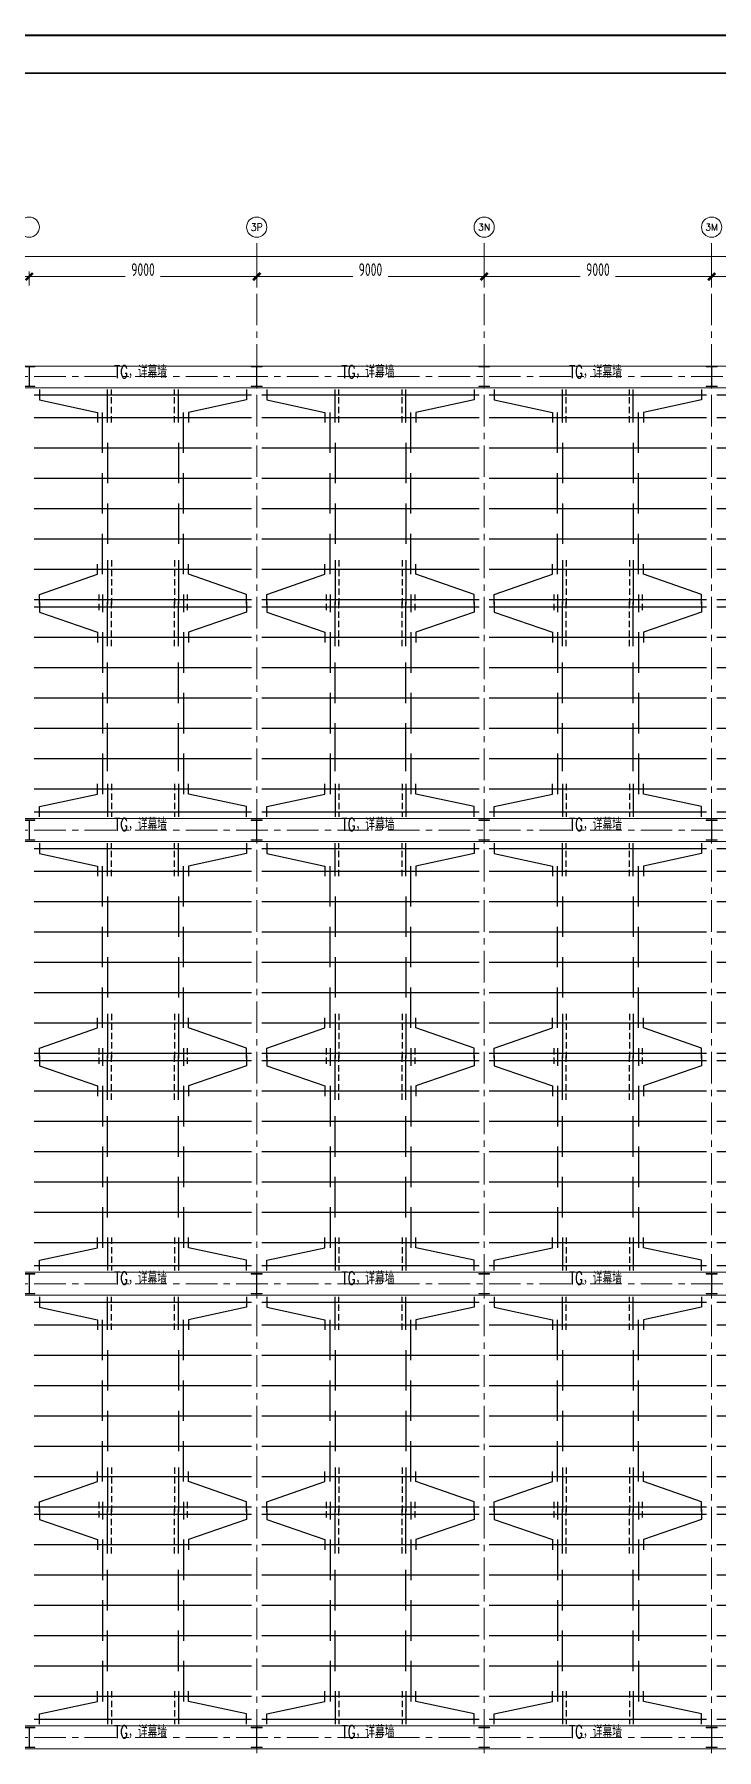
# Model space of a CAD drawing. Extents: x -1201378 to 2367219, y -619313 to 244905.
# Drawn here: x 2190442 to 2217442, y -237786 to -169915 of the extents above; entities that cross this region are included whole.
import ezdxf
from ezdxf.enums import TextEntityAlignment as Align

# ---------------------------------------------------------------- set-up
doc = ezdxf.new("R2010")
doc.units = 0
doc.header["$LTSCALE"] = 1000
doc.linetypes.add('CENTER', pattern=[2, 1.25, -0.25, 0.25, -0.25])
doc.linetypes.add('DASHED', pattern=[0.75, 0.5, -0.25])
doc.layers.get('0').update_dxf_attribs({"linetype": 'CONTINUOUS'})
doc.layers.get('Defpoints').update_dxf_attribs({"linetype": 'CONTINUOUS'})
for name, color, linetype in [('0-cxFrame', 155, 'CONTINUOUS'), ('A-WINDOW', 140, 'CONTINUOUS'), ('S-SHAPE', 51, 'CONTINUOUS')]:
    doc.layers.add(name, color=color, linetype=linetype)
for name, color, linetype, lineweight in [('0-cxText', 131, 'CONTINUOUS', 25), ('S-axis', 111, 'CONTINUOUS', 0), ('S-col', 2, 'CONTINUOUS', 0), ('S-dote', 5, 'CENTER', 0), ('THIN', 7, 'CONTINUOUS', 0), ('梁', 4, 'CONTINUOUS', 18)]:
    doc.layers.add(name, color=color, linetype=linetype, lineweight=lineweight)
doc.styles.add('_TCH_AXIS', font='COMPLEX', dxfattribs={"bigfont": 'GBCBIG'})
doc.styles.add('cx_tuming', font='simhei.ttf')
doc.styles.add('cx_tuqian1', font='')
doc.styles.add('TSSD_Dimension', font='tssdeng.shx', dxfattribs={"width": 0.7, "bigfont": 'hztxt.shx'})
doc.styles.add('TSSD_Rein', font='tj-romans1.shx', dxfattribs={"width": 0.7, "bigfont": 'tj-hztxt.shx'})
doc.styles.add('黑体', font='simhei.ttf', dxfattribs={"width": 0.8})
doc.styles.get('cx_tuqian1').set_extended_font_data('SimSun')
doc.dimstyles.new('TSSD_200_200', dxfattribs={"dimtxt": 500, "dimasz": 200, "dimexe": 200, "dimexo": 500, "dimgap": 200, "dimtad": 1, "dimdec": 0, "dimzin": 0, "dimdsep": 46, "dimtxsty": 'TSSD_Dimension', "dimblk": 'ARCHTICK', "dimcen": 0, "dimdle": 200, "dimclrt": 7, "dimadec": 0, "dimazin": 0, "dimtfac": 1, "dimtdec": 0, "dimtix": 1, "dimtmove": 2, "dimatfit": 3, "dimfxl": 1, "dimtolj": 1, "dimtzin": 0, "dimarcsym": 0})

# ---------------------------------------------------------------- blocks, each defined once
blk = doc.blocks.new('w42343243')
at = {"layer": 'S-col'}
blk.add_lwpolyline([(-165069, 621020), (-164639, 621020), (-164639, 621002), (-164848, 621002), (-164848, 620238), (-164639, 620238), (-164639, 620220), (-165069, 620220), (-165069, 620238), (-164860, 620238), (-164860, 621002), (-165069, 621002)], close=True, dxfattribs=at)
blk = doc.blocks.new('42343')
at = {"layer": 'A-WINDOW'}
for p in [(-90000, 100), (-81000, 100), (-72000, 100), (-63000, 100), (-90000, -17850), (-81000, -17850), (-72000, -17850), (-63000, -17850), (-90000, -35800), (-81000, -35800), (-72000, -35800), (-63000, -35800), (-90000, -53750), (-81000, -53750), (-72000, -53750), (-63000, -53750)]:
    blk.add_blockref('w42343243', p, dxfattribs=at)
blk = doc.blocks.new('_ArchTick')
at = {"color": 0, "linetype": 'ByBlock', "const_width": 0.5}
blk.add_lwpolyline([(-0.71, -0.71), (0.71, 0.71)], dxfattribs=at)
blk = doc.blocks.new('*D468')
at = {"layer": 'Defpoints', "color": 0, "transparency": 16777216}
for p in [(-200758, -279500), (-209758, -280358), (-200758, -280358)]:
    blk.add_point(p, dxfattribs=at)
at = {"layer": 'S-axis', "color": 0, "lineweight": -2, "transparency": 16777216}
for p, q in [((-209958, -279500), (-205957, -279500)), ((-209758, -279858), (-209758, -279300)), ((-200558, -279500), (-204560, -279500)), ((-200758, -279858), (-200758, -279300))]:
    blk.add_line(p, q, dxfattribs=at)
at = {"layer": 'S-axis', "color": 0, "lineweight": -2, "transparency": 16777216, "xscale": 200, "yscale": 200, "zscale": 200, "rotation": 180}
blk.add_blockref('_ArchTick', (-209758, -279500), dxfattribs=at)
at = {"layer": 'S-axis', "color": 0, "lineweight": -2, "transparency": 16777216, "xscale": 200, "yscale": 200, "zscale": 200}
blk.add_blockref('_ArchTick', (-200758, -279500), dxfattribs=at)
at = {"layer": 'S-axis', "color": 7, "transparency": 16777216, "insert": (-205258, -279225), "char_height": 500, "attachment_point": 5, "style": 'TSSD_Dimension'}
blk.add_mtext('\\A1;9000', dxfattribs=at)
blk = doc.blocks.new('*D469')
at = {"layer": 'Defpoints', "color": 0, "transparency": 16777216}
for p in [(-191758, -279500), (-200758, -280358), (-191758, -280358)]:
    blk.add_point(p, dxfattribs=at)
at = {"layer": 'S-axis', "color": 0, "lineweight": -2, "transparency": 16777216}
for p, q in [((-200958, -279500), (-196957, -279500)), ((-200758, -279858), (-200758, -279300)), ((-191558, -279500), (-195560, -279500)), ((-191758, -279858), (-191758, -279300))]:
    blk.add_line(p, q, dxfattribs=at)
at = {"layer": 'S-axis', "color": 0, "lineweight": -2, "transparency": 16777216, "xscale": 200, "yscale": 200, "zscale": 200, "rotation": 180}
blk.add_blockref('_ArchTick', (-200758, -279500), dxfattribs=at)
at = {"layer": 'S-axis', "color": 0, "lineweight": -2, "transparency": 16777216, "xscale": 200, "yscale": 200, "zscale": 200}
blk.add_blockref('_ArchTick', (-191758, -279500), dxfattribs=at)
at = {"layer": 'S-axis', "color": 7, "transparency": 16777216, "insert": (-196258, -279225), "char_height": 500, "attachment_point": 5, "style": 'TSSD_Dimension'}
blk.add_mtext('\\A1;9000', dxfattribs=at)
blk = doc.blocks.new('*D470')
at = {"layer": 'Defpoints', "color": 0, "transparency": 16777216}
for p in [(-182758, -279500), (-191758, -280358), (-182758, -280358)]:
    blk.add_point(p, dxfattribs=at)
at = {"layer": 'S-axis', "color": 0, "lineweight": -2, "transparency": 16777216}
for p, q in [((-191958, -279500), (-187957, -279500)), ((-191758, -279858), (-191758, -279300)), ((-182558, -279500), (-186560, -279500)), ((-182758, -279858), (-182758, -279300))]:
    blk.add_line(p, q, dxfattribs=at)
at = {"layer": 'S-axis', "color": 0, "lineweight": -2, "transparency": 16777216, "xscale": 200, "yscale": 200, "zscale": 200, "rotation": 180}
blk.add_blockref('_ArchTick', (-191758, -279500), dxfattribs=at)
at = {"layer": 'S-axis', "color": 0, "lineweight": -2, "transparency": 16777216, "xscale": 200, "yscale": 200, "zscale": 200}
blk.add_blockref('_ArchTick', (-182758, -279500), dxfattribs=at)
at = {"layer": 'S-axis', "color": 7, "transparency": 16777216, "insert": (-187258, -279225), "char_height": 500, "attachment_point": 5, "style": 'TSSD_Dimension'}
blk.add_mtext('\\A1;9000', dxfattribs=at)
blk = doc.blocks.new('*D471')
at = {"layer": 'Defpoints', "color": 0, "transparency": 16777216}
for p in [(-173758, -279500), (-182758, -280358), (-173758, -280358)]:
    blk.add_point(p, dxfattribs=at)
at = {"layer": 'S-axis', "color": 0, "lineweight": -2, "transparency": 16777216}
for p, q in [((-182958, -279500), (-178957, -279500)), ((-182758, -279858), (-182758, -279300)), ((-173558, -279500), (-177560, -279500)), ((-173758, -279858), (-173758, -279300))]:
    blk.add_line(p, q, dxfattribs=at)
at = {"layer": 'S-axis', "color": 0, "lineweight": -2, "transparency": 16777216, "xscale": 200, "yscale": 200, "zscale": 200, "rotation": 180}
blk.add_blockref('_ArchTick', (-182758, -279500), dxfattribs=at)
at = {"layer": 'S-axis', "color": 0, "lineweight": -2, "transparency": 16777216, "xscale": 200, "yscale": 200, "zscale": 200}
blk.add_blockref('_ArchTick', (-173758, -279500), dxfattribs=at)
at = {"layer": 'S-axis', "color": 7, "transparency": 16777216, "insert": (-178258, -279225), "char_height": 500, "attachment_point": 5, "style": 'TSSD_Dimension'}
blk.add_mtext('\\A1;9000', dxfattribs=at)
blk = doc.blocks.new('*D483')
at = {"layer": 'Defpoints', "color": 0, "transparency": 16777216}
for p in [(-82958, -278700), (-268658, -280258), (-82958, -280258)]:
    blk.add_point(p, dxfattribs=at)
at = {"layer": 'S-axis', "color": 0, "lineweight": -2, "transparency": 16777216}
for p, q in [((-268858, -278700), (-176749, -278700)), ((-268658, -279758), (-268658, -278500)), ((-82758, -278700), (-174868, -278700)), ((-82958, -279758), (-82958, -278500))]:
    blk.add_line(p, q, dxfattribs=at)
at = {"layer": 'S-axis', "color": 0, "lineweight": -2, "transparency": 16777216, "xscale": 200, "yscale": 200, "zscale": 200, "rotation": 180}
blk.add_blockref('_ArchTick', (-268658, -278700), dxfattribs=at)
at = {"layer": 'S-axis', "color": 0, "lineweight": -2, "transparency": 16777216, "xscale": 200, "yscale": 200, "zscale": 200}
blk.add_blockref('_ArchTick', (-82958, -278700), dxfattribs=at)
at = {"layer": 'S-axis', "color": 7, "transparency": 16777216, "insert": (-175808, -278425), "char_height": 500, "attachment_point": 5, "style": 'TSSD_Dimension'}
blk.add_mtext('\\A1;185700', dxfattribs=at)
blk = doc.blocks.new('TK22.A0 L(Dragon)')
at = {"layer": '0-cxFrame', "color": 7, "const_width": 0.5}
blk.add_lwpolyline([(0, 0), (-1486, 0), (-1486, 841), (0, 841)], close=True, dxfattribs=at)
at = {"layer": '0-cxFrame', "const_width": 0.5}
blk.add_lwpolyline([(-80, 10), (-1466, 10), (-1466, 831), (-80, 831)], close=True, dxfattribs=at)
at = {"style": '黑体', "flags": 4}
blk.add_attdef('图幅', text='', height=3.3, dxfattribs=at).set_placement((-40, 3), align=Align.RIGHT)
at = {"layer": '0-cxText', "flags": 4}
for tag, height, style, p in [('建设单位', 3.5, 'cx_tuming', (-45, 240)), ('项目名称', 3.5, 'cx_tuming', (-45, 210)), ('子项名称', 3.5, 'cx_tuming', (-45, 180)), ('工程编号', 3.3, 'cx_tuqian1', (-35, 165)), ('图名1', 3.5, 'cx_tuming', (-45, 87)), ('图名2', 3.5, 'cx_tuming', (-45, 79)), ('图名3', 3.5, 'cx_tuming', (-45, 71)), ('出图日期', 3.3, 'cx_tuqian1', (-39, 60)), ('专业', 3.3, 'cx_tuqian1', (-55, 52)), ('图号', 3.3, 'cx_tuqian1', (-55, 44)), ('版次', 3.3, 'cx_tuqian1', (-20, 44))]:
    blk.add_attdef(tag, text='', height=height, dxfattribs=dict(at, style=style)).set_placement(p, align=Align.MIDDLE)
at = {"layer": 'Defpoints', "color": 6, "flags": 4}
for tag, height, style, p in [('tufu', 3.3, '黑体', (-12, 12)), ('dwfname', 4, 'cx_tuqian1', (-80, 3))]:
    blk.add_attdef(tag, text='', height=height, dxfattribs=dict(at, style=style)).set_placement(p, align=Align.RIGHT)
blk = doc.blocks.new('3#轴网')
at = {"layer": 'S-axis'}
for centre in [(-209758.5, -277544.2), (-200758.5, -277544.2), (-191758.5, -277544.2), (-182758.5, -277544.2)]:
    blk.add_circle(centre, 400, dxfattribs=at)
at = {"layer": 'S-dote'}
for p, q in [((-200758.5, -363428.2), (-200758.5, -277944.2)), ((-191758.5, -363428.2), (-191758.5, -277944.2)), ((-182758.5, -363428.2), (-182758.5, -277944.2)), ((-78316.2, -283448.2), (-273210.6, -283448.2)), ((-78316.2, -301398.2), (-273210.6, -301398.2)), ((-78316.2, -319348.2), (-273210.6, -319348.2)), ((-78316.2, -337298.2), (-273210.6, -337298.2))]:
    blk.add_line(p, q, dxfattribs=at)
at = {"layer": 'S-axis', "style": '_TCH_AXIS'}
for s, height, p, p2 in [('3P', 282.17, (-201000.3, -277685.3), (-200516.6, -277685.3)), ('3N', 270.86, (-192003.5, -277679.7), (-191513.4, -277679.7)), ('3M', 260.31, (-183006.4, -277674.4), (-182510.6, -277674.4))]:
    blk.add_text(s, height=height, dxfattribs=at).set_placement(p, p2, align=Align.FIT)
at = {"layer": 'S-axis'}
for base, p1, p2, picture, middle in [((-82958.5, -278700.4), (-268658.5, -280258.4), (-82958.5, -280258.4), '*D483', (-175808.5, -278425.4)), ((-200758.5, -279500.4), (-209758.5, -280358.4), (-200758.5, -280358.4), '*D468', (-205258.5, -279225.4)), ((-191758.5, -279500.4), (-200758.5, -280358.4), (-191758.5, -280358.4), '*D469', (-196258.5, -279225.4)), ((-182758.5, -279500.4), (-191758.5, -280358.4), (-182758.5, -280358.4), '*D470', (-187258.5, -279225.4)), ((-173758.5, -279500.4), (-182758.5, -280358.4), (-173758.5, -280358.4), '*D471', (-178258.5, -279225.4))]:
    dim = blk.add_linear_dim(base=base, p1=p1, p2=p2, angle=0, dimstyle='TSSD_200_200', dxfattribs=at)
    dim.commit()
    dim.dimension.update_dxf_attribs({"geometry": picture, "text_midpoint": middle, "dimtype": 161})

msp = doc.modelspace()

# ---------------------------------------------------------------- linework, layer by layer
at = {"layer": 'S-SHAPE'}
for p, q in [((2190441.5, -184173.2), (2199041.5, -184173.2)), ((2193341.5, -185273.2), (2193341.5, -183973.2)), ((2196141.5, -185273.2), (2196141.5, -183973.2)), ((2199441.5, -184173.2), (2208041.5, -184173.2)), ((2202341.5, -185273.2), (2202341.5, -183973.2)), ((2205141.5, -185273.2), (2205141.5, -183973.2)), ((2208441.5, -184173.2), (2217041.5, -184173.2)), ((2211341.5, -185273.2), (2211341.5, -183973.2)), ((2214141.5, -185273.2), (2214141.5, -183973.2)), ((2217441.5, -184173.2), (2226041.5, -184173.2)), ((2190441.5, -185073.2), (2199041.5, -185073.2)), ((2193141.5, -186473.2), (2193141.5, -184873.2)), ((2196341.5, -186473.2), (2196341.5, -184873.2)), ((2199441.5, -185073.2), (2208041.5, -185073.2)), ((2202141.5, -186473.2), (2202141.5, -184873.2)), ((2205341.5, -186473.2), (2205341.5, -184873.2)), ((2208441.5, -185073.2), (2217041.5, -185073.2)), ((2211141.5, -186473.2), (2211141.5, -184873.2)), ((2214341.5, -186473.2), (2214341.5, -184873.2)), ((2217441.5, -185073.2), (2226041.5, -185073.2)), ((2190441.5, -186273.2), (2199041.5, -186273.2)), ((2193341.5, -186073.2), (2193341.5, -187673.2)), ((2196141.5, -186073.2), (2196141.5, -187673.2)), ((2199441.5, -186273.2), (2208041.5, -186273.2)), ((2202341.5, -186073.2), (2202341.5, -187673.2)), ((2205141.5, -186073.2), (2205141.5, -187673.2)), ((2208441.5, -186273.2), (2217041.5, -186273.2)), ((2211341.5, -186073.2), (2211341.5, -187673.2)), ((2214141.5, -186073.2), (2214141.5, -187673.2)), ((2217441.5, -186273.2), (2226041.5, -186273.2)), ((2193141.5, -188873.2), (2193141.5, -187273.2)), ((2196341.5, -188873.2), (2196341.5, -187273.2)), ((2202141.5, -188873.2), (2202141.5, -187273.2)), ((2205341.5, -188873.2), (2205341.5, -187273.2)), ((2211141.5, -188873.2), (2211141.5, -187273.2)), ((2214341.5, -188873.2), (2214341.5, -187273.2)), ((2190441.5, -187473.2), (2199041.5, -187473.2)), ((2199441.5, -187473.2), (2208041.5, -187473.2)), ((2208441.5, -187473.2), (2217041.5, -187473.2)), ((2217441.5, -187473.2), (2226041.5, -187473.2)), ((2190441.5, -188673.2), (2199041.5, -188673.2)), ((2193341.5, -188473.2), (2193341.5, -190073.2)), ((2196141.5, -188473.2), (2196141.5, -190073.2)), ((2199441.5, -188673.2), (2208041.5, -188673.2)), ((2202341.5, -188473.2), (2202341.5, -190073.2)), ((2205141.5, -188473.2), (2205141.5, -190073.2)), ((2208441.5, -188673.2), (2217041.5, -188673.2)), ((2211341.5, -188473.2), (2211341.5, -190073.2)), ((2214141.5, -188473.2), (2214141.5, -190073.2)), ((2217441.5, -188673.2), (2226041.5, -188673.2)), ((2190441.5, -189873.2), (2199041.5, -189873.2)), ((2193141.5, -191273.2), (2193141.5, -189673.2)), ((2196341.5, -191273.2), (2196341.5, -189673.2)), ((2199441.5, -189873.2), (2208041.5, -189873.2)), ((2202141.5, -191273.2), (2202141.5, -189673.2)), ((2205341.5, -191273.2), (2205341.5, -189673.2)), ((2208441.5, -189873.2), (2217041.5, -189873.2)), ((2211141.5, -191273.2), (2211141.5, -189673.2)), ((2214341.5, -191273.2), (2214341.5, -189673.2)), ((2217441.5, -189873.2), (2226041.5, -189873.2)), ((2190441.5, -191073.2), (2199041.5, -191073.2)), ((2193341.5, -190723.2), (2193341.5, -192473.2)), ((2196141.5, -190723.2), (2196141.5, -192473.2)), ((2199441.5, -191073.2), (2208041.5, -191073.2)), ((2202341.5, -190723.2), (2202341.5, -192473.2)), ((2205141.5, -190723.2), (2205141.5, -192473.2)), ((2208441.5, -191073.2), (2217041.5, -191073.2)), ((2211341.5, -190723.2), (2211341.5, -192473.2)), ((2214141.5, -190723.2), (2214141.5, -192473.2)), ((2217441.5, -191073.2), (2226041.5, -191073.2)), ((2193141.5, -192073.2), (2193141.5, -192773.2)), ((2196341.5, -192073.2), (2196341.5, -192773.2)), ((2202141.5, -192073.2), (2202141.5, -192773.2)), ((2205341.5, -192073.2), (2205341.5, -192773.2)), ((2211141.5, -192073.2), (2211141.5, -192773.2)), ((2214341.5, -192073.2), (2214341.5, -192773.2)), ((2190441.5, -192273.2), (2199041.5, -192273.2)), ((2190441.5, -192573.2), (2199041.5, -192573.2)), ((2193341.5, -194123.2), (2193341.5, -192373.2)), ((2196141.5, -194123.2), (2196141.5, -192373.2)), ((2199441.5, -192273.2), (2208041.5, -192273.2)), ((2199441.5, -192573.2), (2208041.5, -192573.2)), ((2202341.5, -194123.2), (2202341.5, -192373.2)), ((2205141.5, -194123.2), (2205141.5, -192373.2)), ((2208441.5, -192273.2), (2217041.5, -192273.2)), ((2208441.5, -192573.2), (2217041.5, -192573.2)), ((2211341.5, -194123.2), (2211341.5, -192373.2)), ((2214141.5, -194123.2), (2214141.5, -192373.2)), ((2217441.5, -192273.2), (2226041.5, -192273.2)), ((2217441.5, -192573.2), (2226041.5, -192573.2)), ((2190441.5, -193773.2), (2199041.5, -193773.2)), ((2193141.5, -193573.2), (2193141.5, -195173.2)), ((2196341.5, -193573.2), (2196341.5, -195173.2)), ((2199441.5, -193773.2), (2208041.5, -193773.2)), ((2202141.5, -193573.2), (2202141.5, -195173.2)), ((2205341.5, -193573.2), (2205341.5, -195173.2)), ((2208441.5, -193773.2), (2217041.5, -193773.2)), ((2211141.5, -193573.2), (2211141.5, -195173.2)), ((2214341.5, -193573.2), (2214341.5, -195173.2)), ((2217441.5, -193773.2), (2226041.5, -193773.2)), ((2193341.5, -196373.2), (2193341.5, -194773.2)), ((2196141.5, -196373.2), (2196141.5, -194773.2)), ((2202341.5, -196373.2), (2202341.5, -194773.2)), ((2205141.5, -196373.2), (2205141.5, -194773.2)), ((2211341.5, -196373.2), (2211341.5, -194773.2)), ((2214141.5, -196373.2), (2214141.5, -194773.2)), ((2190441.5, -194973.2), (2199041.5, -194973.2)), ((2199441.5, -194973.2), (2208041.5, -194973.2)), ((2208441.5, -194973.2), (2217041.5, -194973.2)), ((2217441.5, -194973.2), (2226041.5, -194973.2)), ((2193141.5, -195973.2), (2193141.5, -197573.2)), ((2196341.5, -195973.2), (2196341.5, -197573.2)), ((2202141.5, -195973.2), (2202141.5, -197573.2)), ((2205341.5, -195973.2), (2205341.5, -197573.2)), ((2211141.5, -195973.2), (2211141.5, -197573.2)), ((2214341.5, -195973.2), (2214341.5, -197573.2)), ((2190441.5, -196173.2), (2199041.5, -196173.2)), ((2199441.5, -196173.2), (2208041.5, -196173.2)), ((2208441.5, -196173.2), (2217041.5, -196173.2)), ((2217441.5, -196173.2), (2226041.5, -196173.2)), ((2190441.5, -197373.2), (2199041.5, -197373.2)), ((2193341.5, -199073.2), (2193341.5, -197173.2)), ((2196141.5, -199073.2), (2196141.5, -197173.2)), ((2199441.5, -197373.2), (2208041.5, -197373.2)), ((2202341.5, -199073.2), (2202341.5, -197173.2)), ((2205141.5, -199073.2), (2205141.5, -197173.2)), ((2208441.5, -197373.2), (2217041.5, -197373.2)), ((2211341.5, -199073.2), (2211341.5, -197173.2)), ((2214141.5, -199073.2), (2214141.5, -197173.2)), ((2217441.5, -197373.2), (2226041.5, -197373.2)), ((2190441.5, -198573.2), (2199041.5, -198573.2)), ((2193141.5, -198373.2), (2193141.5, -199973.2)), ((2196341.5, -198373.2), (2196341.5, -199973.2)), ((2199441.5, -198573.2), (2208041.5, -198573.2)), ((2202141.5, -198373.2), (2202141.5, -199973.2)), ((2205341.5, -198373.2), (2205341.5, -199973.2)), ((2208441.5, -198573.2), (2217041.5, -198573.2)), ((2211141.5, -198373.2), (2211141.5, -199973.2)), ((2214341.5, -198373.2), (2214341.5, -199973.2)), ((2217441.5, -198573.2), (2226041.5, -198573.2)), ((2190441.5, -199773.2), (2199041.5, -199773.2)), ((2193341.5, -199573.2), (2193341.5, -200873.2)), ((2196141.5, -199573.2), (2196141.5, -200873.2)), ((2199441.5, -199773.2), (2208041.5, -199773.2)), ((2202341.5, -199573.2), (2202341.5, -200873.2)), ((2205141.5, -199573.2), (2205141.5, -200873.2)), ((2208441.5, -199773.2), (2217041.5, -199773.2)), ((2211341.5, -199573.2), (2211341.5, -200873.2)), ((2214141.5, -199573.2), (2214141.5, -200873.2)), ((2217441.5, -199773.2), (2226041.5, -199773.2)), ((2190441.5, -200673.2), (2199041.5, -200673.2)), ((2199441.5, -200673.2), (2208041.5, -200673.2)), ((2208441.5, -200673.2), (2217041.5, -200673.2)), ((2217441.5, -200673.2), (2226041.5, -200673.2)), ((2190441.5, -202123.2), (2199041.5, -202123.2)), ((2193341.5, -203223.2), (2193341.5, -201923.2)), ((2196141.5, -203223.2), (2196141.5, -201923.2)), ((2199441.5, -202123.2), (2208041.5, -202123.2)), ((2202341.5, -203223.2), (2202341.5, -201923.2)), ((2205141.5, -203223.2), (2205141.5, -201923.2)), ((2208441.5, -202123.2), (2217041.5, -202123.2)), ((2211341.5, -203223.2), (2211341.5, -201923.2)), ((2214141.5, -203223.2), (2214141.5, -201923.2)), ((2217441.5, -202123.2), (2226041.5, -202123.2)), ((2193141.5, -204423.2), (2193141.5, -202823.2)), ((2196341.5, -204423.2), (2196341.5, -202823.2)), ((2202141.5, -204423.2), (2202141.5, -202823.2)), ((2205341.5, -204423.2), (2205341.5, -202823.2)), ((2211141.5, -204423.2), (2211141.5, -202823.2)), ((2214341.5, -204423.2), (2214341.5, -202823.2)), ((2190441.5, -203023.2), (2199041.5, -203023.2)), ((2199441.5, -203023.2), (2208041.5, -203023.2)), ((2208441.5, -203023.2), (2217041.5, -203023.2)), ((2217441.5, -203023.2), (2226041.5, -203023.2)), ((2190441.5, -204223.2), (2199041.5, -204223.2)), ((2193341.5, -204023.2), (2193341.5, -205623.2)), ((2196141.5, -204023.2), (2196141.5, -205623.2)), ((2199441.5, -204223.2), (2208041.5, -204223.2)), ((2202341.5, -204023.2), (2202341.5, -205623.2)), ((2205141.5, -204023.2), (2205141.5, -205623.2)), ((2208441.5, -204223.2), (2217041.5, -204223.2)), ((2211341.5, -204023.2), (2211341.5, -205623.2)), ((2214141.5, -204023.2), (2214141.5, -205623.2)), ((2217441.5, -204223.2), (2226041.5, -204223.2)), ((2190441.5, -205423.2), (2199041.5, -205423.2)), ((2193141.5, -206823.2), (2193141.5, -205223.2)), ((2196341.5, -206823.2), (2196341.5, -205223.2)), ((2199441.5, -205423.2), (2208041.5, -205423.2)), ((2202141.5, -206823.2), (2202141.5, -205223.2)), ((2205341.5, -206823.2), (2205341.5, -205223.2)), ((2208441.5, -205423.2), (2217041.5, -205423.2)), ((2211141.5, -206823.2), (2211141.5, -205223.2)), ((2214341.5, -206823.2), (2214341.5, -205223.2)), ((2217441.5, -205423.2), (2226041.5, -205423.2)), ((2190441.5, -206623.2), (2199041.5, -206623.2)), ((2193341.5, -206423.2), (2193341.5, -208023.2)), ((2196141.5, -206423.2), (2196141.5, -208023.2)), ((2199441.5, -206623.2), (2208041.5, -206623.2)), ((2202341.5, -206423.2), (2202341.5, -208023.2)), ((2205141.5, -206423.2), (2205141.5, -208023.2)), ((2208441.5, -206623.2), (2217041.5, -206623.2)), ((2211341.5, -206423.2), (2211341.5, -208023.2)), ((2214141.5, -206423.2), (2214141.5, -208023.2)), ((2217441.5, -206623.2), (2226041.5, -206623.2)), ((2193141.5, -209223.2), (2193141.5, -207623.2)), ((2196341.5, -209223.2), (2196341.5, -207623.2)), ((2202141.5, -209223.2), (2202141.5, -207623.2)), ((2205341.5, -209223.2), (2205341.5, -207623.2)), ((2211141.5, -209223.2), (2211141.5, -207623.2)), ((2214341.5, -209223.2), (2214341.5, -207623.2)), ((2190441.5, -207823.2), (2199041.5, -207823.2)), ((2199441.5, -207823.2), (2208041.5, -207823.2)), ((2208441.5, -207823.2), (2217041.5, -207823.2)), ((2217441.5, -207823.2), (2226041.5, -207823.2)), ((2190441.5, -209023.2), (2199041.5, -209023.2)), ((2193341.5, -208673.2), (2193341.5, -210423.2)), ((2196141.5, -208673.2), (2196141.5, -210423.2)), ((2199441.5, -209023.2), (2208041.5, -209023.2)), ((2202341.5, -208673.2), (2202341.5, -210423.2)), ((2205141.5, -208673.2), (2205141.5, -210423.2)), ((2208441.5, -209023.2), (2217041.5, -209023.2)), ((2211341.5, -208673.2), (2211341.5, -210423.2)), ((2214141.5, -208673.2), (2214141.5, -210423.2)), ((2217441.5, -209023.2), (2226041.5, -209023.2)), ((2190441.5, -210223.2), (2199041.5, -210223.2)), ((2193141.5, -210023.2), (2193141.5, -210723.2)), ((2193341.5, -212073.2), (2193341.5, -210323.2)), ((2196141.5, -212073.2), (2196141.5, -210323.2)), ((2196341.5, -210023.2), (2196341.5, -210723.2)), ((2199441.5, -210223.2), (2208041.5, -210223.2)), ((2202141.5, -210023.2), (2202141.5, -210723.2)), ((2202341.5, -212073.2), (2202341.5, -210323.2)), ((2205141.5, -212073.2), (2205141.5, -210323.2)), ((2205341.5, -210023.2), (2205341.5, -210723.2)), ((2208441.5, -210223.2), (2217041.5, -210223.2)), ((2211141.5, -210023.2), (2211141.5, -210723.2)), ((2211341.5, -212073.2), (2211341.5, -210323.2)), ((2214141.5, -212073.2), (2214141.5, -210323.2)), ((2214341.5, -210023.2), (2214341.5, -210723.2)), ((2217441.5, -210223.2), (2226041.5, -210223.2)), ((2190441.5, -210523.2), (2199041.5, -210523.2)), ((2199441.5, -210523.2), (2208041.5, -210523.2)), ((2208441.5, -210523.2), (2217041.5, -210523.2)), ((2217441.5, -210523.2), (2226041.5, -210523.2)), ((2190441.5, -211723.2), (2199041.5, -211723.2)), ((2193141.5, -211523.2), (2193141.5, -213123.2)), ((2196341.5, -211523.2), (2196341.5, -213123.2)), ((2199441.5, -211723.2), (2208041.5, -211723.2)), ((2202141.5, -211523.2), (2202141.5, -213123.2)), ((2205341.5, -211523.2), (2205341.5, -213123.2)), ((2208441.5, -211723.2), (2217041.5, -211723.2)), ((2211141.5, -211523.2), (2211141.5, -213123.2)), ((2214341.5, -211523.2), (2214341.5, -213123.2)), ((2217441.5, -211723.2), (2226041.5, -211723.2)), ((2190441.5, -212923.2), (2199041.5, -212923.2)), ((2193341.5, -214323.2), (2193341.5, -212723.2)), ((2196141.5, -214323.2), (2196141.5, -212723.2)), ((2199441.5, -212923.2), (2208041.5, -212923.2)), ((2202341.5, -214323.2), (2202341.5, -212723.2)), ((2205141.5, -214323.2), (2205141.5, -212723.2)), ((2208441.5, -212923.2), (2217041.5, -212923.2)), ((2211341.5, -214323.2), (2211341.5, -212723.2)), ((2214141.5, -214323.2), (2214141.5, -212723.2)), ((2217441.5, -212923.2), (2226041.5, -212923.2)), ((2190441.5, -214123.2), (2199041.5, -214123.2)), ((2193141.5, -213923.2), (2193141.5, -215523.2)), ((2196341.5, -213923.2), (2196341.5, -215523.2)), ((2199441.5, -214123.2), (2208041.5, -214123.2)), ((2202141.5, -213923.2), (2202141.5, -215523.2)), ((2205341.5, -213923.2), (2205341.5, -215523.2)), ((2208441.5, -214123.2), (2217041.5, -214123.2)), ((2211141.5, -213923.2), (2211141.5, -215523.2)), ((2214341.5, -213923.2), (2214341.5, -215523.2)), ((2217441.5, -214123.2), (2226041.5, -214123.2)), ((2193341.5, -216723.2), (2193341.5, -215123.2)), ((2196141.5, -216723.2), (2196141.5, -215123.2)), ((2202341.5, -216723.2), (2202341.5, -215123.2)), ((2205141.5, -216723.2), (2205141.5, -215123.2)), ((2211341.5, -216723.2), (2211341.5, -215123.2)), ((2214141.5, -216723.2), (2214141.5, -215123.2)), ((2190441.5, -215323.2), (2199041.5, -215323.2)), ((2199441.5, -215323.2), (2208041.5, -215323.2)), ((2208441.5, -215323.2), (2217041.5, -215323.2)), ((2217441.5, -215323.2), (2226041.5, -215323.2)), ((2193141.5, -216323.2), (2193141.5, -217923.2)), ((2196341.5, -216323.2), (2196341.5, -217923.2)), ((2202141.5, -216323.2), (2202141.5, -217923.2)), ((2205341.5, -216323.2), (2205341.5, -217923.2)), ((2211141.5, -216323.2), (2211141.5, -217923.2)), ((2214341.5, -216323.2), (2214341.5, -217923.2)), ((2190441.5, -216523.2), (2199041.5, -216523.2)), ((2199441.5, -216523.2), (2208041.5, -216523.2)), ((2208441.5, -216523.2), (2217041.5, -216523.2)), ((2217441.5, -216523.2), (2226041.5, -216523.2)), ((2190441.5, -217723.2), (2199041.5, -217723.2)), ((2193341.5, -217523.2), (2193341.5, -218823.2)), ((2196141.5, -217523.2), (2196141.5, -218823.2)), ((2199441.5, -217723.2), (2208041.5, -217723.2)), ((2202341.5, -217523.2), (2202341.5, -218823.2)), ((2205141.5, -217523.2), (2205141.5, -218823.2)), ((2208441.5, -217723.2), (2217041.5, -217723.2)), ((2211341.5, -217523.2), (2211341.5, -218823.2)), ((2214141.5, -217523.2), (2214141.5, -218823.2)), ((2217441.5, -217723.2), (2226041.5, -217723.2)), ((2190441.5, -218623.2), (2199041.5, -218623.2)), ((2199441.5, -218623.2), (2208041.5, -218623.2)), ((2208441.5, -218623.2), (2217041.5, -218623.2)), ((2217441.5, -218623.2), (2226041.5, -218623.2)), ((2193341.5, -221173.2), (2193341.5, -219873.2)), ((2196141.5, -221173.2), (2196141.5, -219873.2)), ((2202341.5, -221173.2), (2202341.5, -219873.2)), ((2205141.5, -221173.2), (2205141.5, -219873.2)), ((2211341.5, -221173.2), (2211341.5, -219873.2)), ((2214141.5, -221173.2), (2214141.5, -219873.2)), ((2190441.5, -220073.2), (2199041.5, -220073.2)), ((2199441.5, -220073.2), (2208041.5, -220073.2)), ((2208441.5, -220073.2), (2217041.5, -220073.2)), ((2217441.5, -220073.2), (2226041.5, -220073.2)), ((2190441.5, -220973.2), (2199041.5, -220973.2)), ((2193141.5, -222373.2), (2193141.5, -220773.2)), ((2196341.5, -222373.2), (2196341.5, -220773.2)), ((2199441.5, -220973.2), (2208041.5, -220973.2)), ((2202141.5, -222373.2), (2202141.5, -220773.2)), ((2205341.5, -222373.2), (2205341.5, -220773.2)), ((2208441.5, -220973.2), (2217041.5, -220973.2)), ((2211141.5, -222373.2), (2211141.5, -220773.2)), ((2214341.5, -222373.2), (2214341.5, -220773.2)), ((2217441.5, -220973.2), (2226041.5, -220973.2)), ((2190441.5, -222173.2), (2199041.5, -222173.2)), ((2193341.5, -221973.2), (2193341.5, -223573.2)), ((2196141.5, -221973.2), (2196141.5, -223573.2)), ((2199441.5, -222173.2), (2208041.5, -222173.2)), ((2202341.5, -221973.2), (2202341.5, -223573.2)), ((2205141.5, -221973.2), (2205141.5, -223573.2)), ((2208441.5, -222173.2), (2217041.5, -222173.2)), ((2211341.5, -221973.2), (2211341.5, -223573.2)), ((2214141.5, -221973.2), (2214141.5, -223573.2)), ((2217441.5, -222173.2), (2226041.5, -222173.2)), ((2193141.5, -224773.2), (2193141.5, -223173.2)), ((2196341.5, -224773.2), (2196341.5, -223173.2)), ((2202141.5, -224773.2), (2202141.5, -223173.2)), ((2205341.5, -224773.2), (2205341.5, -223173.2)), ((2211141.5, -224773.2), (2211141.5, -223173.2)), ((2214341.5, -224773.2), (2214341.5, -223173.2)), ((2190441.5, -223373.2), (2199041.5, -223373.2)), ((2199441.5, -223373.2), (2208041.5, -223373.2)), ((2208441.5, -223373.2), (2217041.5, -223373.2)), ((2217441.5, -223373.2), (2226041.5, -223373.2)), ((2190441.5, -224573.2), (2199041.5, -224573.2)), ((2193341.5, -224373.2), (2193341.5, -225973.2)), ((2196141.5, -224373.2), (2196141.5, -225973.2)), ((2199441.5, -224573.2), (2208041.5, -224573.2)), ((2202341.5, -224373.2), (2202341.5, -225973.2)), ((2205141.5, -224373.2), (2205141.5, -225973.2)), ((2208441.5, -224573.2), (2217041.5, -224573.2)), ((2211341.5, -224373.2), (2211341.5, -225973.2)), ((2214141.5, -224373.2), (2214141.5, -225973.2)), ((2217441.5, -224573.2), (2226041.5, -224573.2)), ((2190441.5, -225773.2), (2199041.5, -225773.2)), ((2193141.5, -227173.2), (2193141.5, -225573.2)), ((2196341.5, -227173.2), (2196341.5, -225573.2)), ((2199441.5, -225773.2), (2208041.5, -225773.2)), ((2202141.5, -227173.2), (2202141.5, -225573.2)), ((2205341.5, -227173.2), (2205341.5, -225573.2)), ((2208441.5, -225773.2), (2217041.5, -225773.2)), ((2211141.5, -227173.2), (2211141.5, -225573.2)), ((2214341.5, -227173.2), (2214341.5, -225573.2)), ((2217441.5, -225773.2), (2226041.5, -225773.2)), ((2193341.5, -226623.2), (2193341.5, -228373.2)), ((2196141.5, -226623.2), (2196141.5, -228373.2)), ((2202341.5, -226623.2), (2202341.5, -228373.2)), ((2205141.5, -226623.2), (2205141.5, -228373.2)), ((2211341.5, -226623.2), (2211341.5, -228373.2)), ((2214141.5, -226623.2), (2214141.5, -228373.2)), ((2190441.5, -226973.2), (2199041.5, -226973.2)), ((2199441.5, -226973.2), (2208041.5, -226973.2)), ((2208441.5, -226973.2), (2217041.5, -226973.2)), ((2217441.5, -226973.2), (2226041.5, -226973.2)), ((2193141.5, -227973.2), (2193141.5, -228673.2)), ((2196341.5, -227973.2), (2196341.5, -228673.2)), ((2202141.5, -227973.2), (2202141.5, -228673.2)), ((2205341.5, -227973.2), (2205341.5, -228673.2)), ((2211141.5, -227973.2), (2211141.5, -228673.2)), ((2214341.5, -227973.2), (2214341.5, -228673.2)), ((2190441.5, -228173.2), (2199041.5, -228173.2)), ((2190441.5, -228473.2), (2199041.5, -228473.2)), ((2193341.5, -230023.2), (2193341.5, -228273.2)), ((2196141.5, -230023.2), (2196141.5, -228273.2)), ((2199441.5, -228173.2), (2208041.5, -228173.2)), ((2199441.5, -228473.2), (2208041.5, -228473.2)), ((2202341.5, -230023.2), (2202341.5, -228273.2)), ((2205141.5, -230023.2), (2205141.5, -228273.2)), ((2208441.5, -228173.2), (2217041.5, -228173.2)), ((2208441.5, -228473.2), (2217041.5, -228473.2)), ((2211341.5, -230023.2), (2211341.5, -228273.2)), ((2214141.5, -230023.2), (2214141.5, -228273.2)), ((2217441.5, -228173.2), (2226041.5, -228173.2)), ((2217441.5, -228473.2), (2226041.5, -228473.2)), ((2190441.5, -229673.2), (2199041.5, -229673.2)), ((2193141.5, -229473.2), (2193141.5, -231073.2)), ((2196341.5, -229473.2), (2196341.5, -231073.2)), ((2199441.5, -229673.2), (2208041.5, -229673.2)), ((2202141.5, -229473.2), (2202141.5, -231073.2)), ((2205341.5, -229473.2), (2205341.5, -231073.2)), ((2208441.5, -229673.2), (2217041.5, -229673.2)), ((2211141.5, -229473.2), (2211141.5, -231073.2)), ((2214341.5, -229473.2), (2214341.5, -231073.2)), ((2217441.5, -229673.2), (2226041.5, -229673.2)), ((2193341.5, -232273.2), (2193341.5, -230673.2)), ((2196141.5, -232273.2), (2196141.5, -230673.2)), ((2202341.5, -232273.2), (2202341.5, -230673.2)), ((2205141.5, -232273.2), (2205141.5, -230673.2)), ((2211341.5, -232273.2), (2211341.5, -230673.2)), ((2214141.5, -232273.2), (2214141.5, -230673.2)), ((2190441.5, -230873.2), (2199041.5, -230873.2)), ((2199441.5, -230873.2), (2208041.5, -230873.2)), ((2208441.5, -230873.2), (2217041.5, -230873.2)), ((2217441.5, -230873.2), (2226041.5, -230873.2)), ((2190441.5, -232073.2), (2199041.5, -232073.2)), ((2193141.5, -231873.2), (2193141.5, -233473.2)), ((2196341.5, -231873.2), (2196341.5, -233473.2)), ((2199441.5, -232073.2), (2208041.5, -232073.2)), ((2202141.5, -231873.2), (2202141.5, -233473.2)), ((2205341.5, -231873.2), (2205341.5, -233473.2)), ((2208441.5, -232073.2), (2217041.5, -232073.2)), ((2211141.5, -231873.2), (2211141.5, -233473.2)), ((2214341.5, -231873.2), (2214341.5, -233473.2)), ((2217441.5, -232073.2), (2226041.5, -232073.2)), ((2190441.5, -233273.2), (2199041.5, -233273.2)), ((2193341.5, -234673.2), (2193341.5, -233073.2)), ((2196141.5, -234673.2), (2196141.5, -233073.2)), ((2199441.5, -233273.2), (2208041.5, -233273.2)), ((2202341.5, -234673.2), (2202341.5, -233073.2)), ((2205141.5, -234673.2), (2205141.5, -233073.2)), ((2208441.5, -233273.2), (2217041.5, -233273.2)), ((2211341.5, -234673.2), (2211341.5, -233073.2)), ((2214141.5, -234673.2), (2214141.5, -233073.2)), ((2217441.5, -233273.2), (2226041.5, -233273.2)), ((2190441.5, -234473.2), (2199041.5, -234473.2)), ((2193141.5, -234273.2), (2193141.5, -235873.2)), ((2196341.5, -234273.2), (2196341.5, -235873.2)), ((2199441.5, -234473.2), (2208041.5, -234473.2)), ((2202141.5, -234273.2), (2202141.5, -235873.2)), ((2205341.5, -234273.2), (2205341.5, -235873.2)), ((2208441.5, -234473.2), (2217041.5, -234473.2)), ((2211141.5, -234273.2), (2211141.5, -235873.2)), ((2214341.5, -234273.2), (2214341.5, -235873.2)), ((2217441.5, -234473.2), (2226041.5, -234473.2)), ((2193341.5, -235473.2), (2193341.5, -236773.2)), ((2196141.5, -235473.2), (2196141.5, -236773.2)), ((2202341.5, -235473.2), (2202341.5, -236773.2)), ((2205141.5, -235473.2), (2205141.5, -236773.2)), ((2211341.5, -235473.2), (2211341.5, -236773.2)), ((2214141.5, -235473.2), (2214141.5, -236773.2)), ((2190441.5, -235673.2), (2199041.5, -235673.2)), ((2199441.5, -235673.2), (2208041.5, -235673.2)), ((2208441.5, -235673.2), (2217041.5, -235673.2)), ((2217441.5, -235673.2), (2226041.5, -235673.2)), ((2190441.5, -236573.2), (2199041.5, -236573.2)), ((2199441.5, -236573.2), (2208041.5, -236573.2)), ((2208441.5, -236573.2), (2217041.5, -236573.2)), ((2217441.5, -236573.2), (2226041.5, -236573.2))]:
    msp.add_line(p, q, dxfattribs=at)
at = {"layer": 'S-SHAPE', "linetype": 'DASHED', "ltscale": 0.5}
for p, q in [((2193491.5, -185273.2), (2193491.5, -183973.2)), ((2195991.5, -185273.2), (2195991.5, -183973.2)), ((2202491.5, -185273.2), (2202491.5, -183973.2)), ((2204991.5, -185273.2), (2204991.5, -183973.2)), ((2211491.5, -185273.2), (2211491.5, -183973.2)), ((2213991.5, -185273.2), (2213991.5, -183973.2)), ((2193491.5, -190723.2), (2193491.5, -192473.2)), ((2195991.5, -190723.2), (2195991.5, -192473.2)), ((2202491.5, -190723.2), (2202491.5, -192473.2)), ((2204991.5, -190723.2), (2204991.5, -192473.2)), ((2211491.5, -190723.2), (2211491.5, -192473.2)), ((2213991.5, -190723.2), (2213991.5, -192473.2)), ((2192991.5, -192073.2), (2192991.5, -192773.2)), ((2196491.5, -192073.2), (2196491.5, -192773.2)), ((2201991.5, -192073.2), (2201991.5, -192773.2)), ((2205491.5, -192073.2), (2205491.5, -192773.2)), ((2210991.5, -192073.2), (2210991.5, -192773.2)), ((2214491.5, -192073.2), (2214491.5, -192773.2)), ((2193491.5, -194123.2), (2193491.5, -192373.2)), ((2195991.5, -194123.2), (2195991.5, -192373.2)), ((2202491.5, -194123.2), (2202491.5, -192373.2)), ((2204991.5, -194123.2), (2204991.5, -192373.2)), ((2211491.5, -194123.2), (2211491.5, -192373.2)), ((2213991.5, -194123.2), (2213991.5, -192373.2)), ((2193491.5, -199573.2), (2193491.5, -200873.2)), ((2195991.5, -199573.2), (2195991.5, -200873.2)), ((2202491.5, -199573.2), (2202491.5, -200873.2)), ((2204991.5, -199573.2), (2204991.5, -200873.2)), ((2211491.5, -199573.2), (2211491.5, -200873.2)), ((2213991.5, -199573.2), (2213991.5, -200873.2)), ((2193491.5, -203223.2), (2193491.5, -201923.2)), ((2195991.5, -203223.2), (2195991.5, -201923.2)), ((2202491.5, -203223.2), (2202491.5, -201923.2)), ((2204991.5, -203223.2), (2204991.5, -201923.2)), ((2211491.5, -203223.2), (2211491.5, -201923.2)), ((2213991.5, -203223.2), (2213991.5, -201923.2)), ((2193491.5, -208673.2), (2193491.5, -210423.2)), ((2195991.5, -208673.2), (2195991.5, -210423.2)), ((2202491.5, -208673.2), (2202491.5, -210423.2)), ((2204991.5, -208673.2), (2204991.5, -210423.2)), ((2211491.5, -208673.2), (2211491.5, -210423.2)), ((2213991.5, -208673.2), (2213991.5, -210423.2)), ((2192991.5, -210023.2), (2192991.5, -210723.2)), ((2193491.5, -212073.2), (2193491.5, -210323.2)), ((2195991.5, -212073.2), (2195991.5, -210323.2)), ((2196491.5, -210023.2), (2196491.5, -210723.2)), ((2201991.5, -210023.2), (2201991.5, -210723.2)), ((2202491.5, -212073.2), (2202491.5, -210323.2)), ((2204991.5, -212073.2), (2204991.5, -210323.2)), ((2205491.5, -210023.2), (2205491.5, -210723.2)), ((2210991.5, -210023.2), (2210991.5, -210723.2)), ((2211491.5, -212073.2), (2211491.5, -210323.2)), ((2213991.5, -212073.2), (2213991.5, -210323.2)), ((2214491.5, -210023.2), (2214491.5, -210723.2)), ((2193491.5, -217523.2), (2193491.5, -218823.2)), ((2195991.5, -217523.2), (2195991.5, -218823.2)), ((2202491.5, -217523.2), (2202491.5, -218823.2)), ((2204991.5, -217523.2), (2204991.5, -218823.2)), ((2211491.5, -217523.2), (2211491.5, -218823.2)), ((2213991.5, -217523.2), (2213991.5, -218823.2)), ((2193491.5, -221173.2), (2193491.5, -219873.2)), ((2195991.5, -221173.2), (2195991.5, -219873.2)), ((2202491.5, -221173.2), (2202491.5, -219873.2)), ((2204991.5, -221173.2), (2204991.5, -219873.2)), ((2211491.5, -221173.2), (2211491.5, -219873.2)), ((2213991.5, -221173.2), (2213991.5, -219873.2)), ((2193491.5, -226623.2), (2193491.5, -228373.2)), ((2195991.5, -226623.2), (2195991.5, -228373.2)), ((2202491.5, -226623.2), (2202491.5, -228373.2)), ((2204991.5, -226623.2), (2204991.5, -228373.2)), ((2211491.5, -226623.2), (2211491.5, -228373.2)), ((2213991.5, -226623.2), (2213991.5, -228373.2)), ((2192991.5, -227973.2), (2192991.5, -228673.2)), ((2196491.5, -227973.2), (2196491.5, -228673.2)), ((2201991.5, -227973.2), (2201991.5, -228673.2)), ((2205491.5, -227973.2), (2205491.5, -228673.2)), ((2210991.5, -227973.2), (2210991.5, -228673.2)), ((2214491.5, -227973.2), (2214491.5, -228673.2)), ((2193491.5, -230023.2), (2193491.5, -228273.2)), ((2195991.5, -230023.2), (2195991.5, -228273.2)), ((2202491.5, -230023.2), (2202491.5, -228273.2)), ((2204991.5, -230023.2), (2204991.5, -228273.2)), ((2211491.5, -230023.2), (2211491.5, -228273.2)), ((2213991.5, -230023.2), (2213991.5, -228273.2)), ((2193491.5, -235473.2), (2193491.5, -236773.2)), ((2195991.5, -235473.2), (2195991.5, -236773.2)), ((2202491.5, -235473.2), (2202491.5, -236773.2)), ((2204991.5, -235473.2), (2204991.5, -236773.2)), ((2211491.5, -235473.2), (2211491.5, -236773.2)), ((2213991.5, -235473.2), (2213991.5, -236773.2))]:
    msp.add_line(p, q, dxfattribs=at)
at = {"layer": 'S-SHAPE'}
for points in [[(2190641.5, -183973.2), (2190641.5, -184373.2), (2192941.5, -184873.2), (2192941.5, -185273.2)], [(2198841.5, -183973.2), (2198841.5, -184373.2), (2196541.5, -184873.2), (2196541.5, -185273.2)], [(2199641.5, -183973.2), (2199641.5, -184373.2), (2201941.5, -184873.2), (2201941.5, -185273.2)], [(2207841.5, -183973.2), (2207841.5, -184373.2), (2205541.5, -184873.2), (2205541.5, -185273.2)], [(2208641.5, -183973.2), (2208641.5, -184373.2), (2210941.5, -184873.2), (2210941.5, -185273.2)], [(2216841.5, -183973.2), (2216841.5, -184373.2), (2214541.5, -184873.2), (2214541.5, -185273.2)], [(2190641.5, -192473.2), (2190641.5, -192073.2), (2192941.5, -191273.2), (2192941.5, -190873.2)], [(2198841.5, -192473.2), (2198841.5, -192073.2), (2196541.5, -191273.2), (2196541.5, -190873.2)], [(2199641.5, -192473.2), (2199641.5, -192073.2), (2201941.5, -191273.2), (2201941.5, -190873.2)], [(2207841.5, -192473.2), (2207841.5, -192073.2), (2205541.5, -191273.2), (2205541.5, -190873.2)], [(2208641.5, -192473.2), (2208641.5, -192073.2), (2210941.5, -191273.2), (2210941.5, -190873.2)], [(2216841.5, -192473.2), (2216841.5, -192073.2), (2214541.5, -191273.2), (2214541.5, -190873.2)], [(2190641.5, -192373.2), (2190641.5, -192773.2), (2192941.5, -193573.2), (2192941.5, -193973.2)], [(2198841.5, -192373.2), (2198841.5, -192773.2), (2196541.5, -193573.2), (2196541.5, -193973.2)], [(2199641.5, -192373.2), (2199641.5, -192773.2), (2201941.5, -193573.2), (2201941.5, -193973.2)], [(2207841.5, -192373.2), (2207841.5, -192773.2), (2205541.5, -193573.2), (2205541.5, -193973.2)], [(2208641.5, -192373.2), (2208641.5, -192773.2), (2210941.5, -193573.2), (2210941.5, -193973.2)], [(2216841.5, -192373.2), (2216841.5, -192773.2), (2214541.5, -193573.2), (2214541.5, -193973.2)], [(2190641.5, -200873.2), (2190641.5, -200473.2), (2192941.5, -199973.2), (2192941.5, -199573.2)], [(2198841.5, -200873.2), (2198841.5, -200473.2), (2196541.5, -199973.2), (2196541.5, -199573.2)], [(2199641.5, -200873.2), (2199641.5, -200473.2), (2201941.5, -199973.2), (2201941.5, -199573.2)], [(2207841.5, -200873.2), (2207841.5, -200473.2), (2205541.5, -199973.2), (2205541.5, -199573.2)], [(2208641.5, -200873.2), (2208641.5, -200473.2), (2210941.5, -199973.2), (2210941.5, -199573.2)], [(2216841.5, -200873.2), (2216841.5, -200473.2), (2214541.5, -199973.2), (2214541.5, -199573.2)], [(2190641.5, -201923.2), (2190641.5, -202323.2), (2192941.5, -202823.2), (2192941.5, -203223.2)], [(2198841.5, -201923.2), (2198841.5, -202323.2), (2196541.5, -202823.2), (2196541.5, -203223.2)], [(2199641.5, -201923.2), (2199641.5, -202323.2), (2201941.5, -202823.2), (2201941.5, -203223.2)], [(2207841.5, -201923.2), (2207841.5, -202323.2), (2205541.5, -202823.2), (2205541.5, -203223.2)], [(2208641.5, -201923.2), (2208641.5, -202323.2), (2210941.5, -202823.2), (2210941.5, -203223.2)], [(2216841.5, -201923.2), (2216841.5, -202323.2), (2214541.5, -202823.2), (2214541.5, -203223.2)], [(2190641.5, -210423.2), (2190641.5, -210023.2), (2192941.5, -209223.2), (2192941.5, -208823.2)], [(2198841.5, -210423.2), (2198841.5, -210023.2), (2196541.5, -209223.2), (2196541.5, -208823.2)], [(2199641.5, -210423.2), (2199641.5, -210023.2), (2201941.5, -209223.2), (2201941.5, -208823.2)], [(2207841.5, -210423.2), (2207841.5, -210023.2), (2205541.5, -209223.2), (2205541.5, -208823.2)], [(2208641.5, -210423.2), (2208641.5, -210023.2), (2210941.5, -209223.2), (2210941.5, -208823.2)], [(2216841.5, -210423.2), (2216841.5, -210023.2), (2214541.5, -209223.2), (2214541.5, -208823.2)], [(2190641.5, -210323.2), (2190641.5, -210723.2), (2192941.5, -211523.2), (2192941.5, -211923.2)], [(2198841.5, -210323.2), (2198841.5, -210723.2), (2196541.5, -211523.2), (2196541.5, -211923.2)], [(2199641.5, -210323.2), (2199641.5, -210723.2), (2201941.5, -211523.2), (2201941.5, -211923.2)], [(2207841.5, -210323.2), (2207841.5, -210723.2), (2205541.5, -211523.2), (2205541.5, -211923.2)], [(2208641.5, -210323.2), (2208641.5, -210723.2), (2210941.5, -211523.2), (2210941.5, -211923.2)], [(2216841.5, -210323.2), (2216841.5, -210723.2), (2214541.5, -211523.2), (2214541.5, -211923.2)], [(2190641.5, -218823.2), (2190641.5, -218423.2), (2192941.5, -217923.2), (2192941.5, -217523.2)], [(2198841.5, -218823.2), (2198841.5, -218423.2), (2196541.5, -217923.2), (2196541.5, -217523.2)], [(2199641.5, -218823.2), (2199641.5, -218423.2), (2201941.5, -217923.2), (2201941.5, -217523.2)], [(2207841.5, -218823.2), (2207841.5, -218423.2), (2205541.5, -217923.2), (2205541.5, -217523.2)], [(2208641.5, -218823.2), (2208641.5, -218423.2), (2210941.5, -217923.2), (2210941.5, -217523.2)], [(2216841.5, -218823.2), (2216841.5, -218423.2), (2214541.5, -217923.2), (2214541.5, -217523.2)], [(2190641.5, -219873.2), (2190641.5, -220273.2), (2192941.5, -220773.2), (2192941.5, -221173.2)], [(2198841.5, -219873.2), (2198841.5, -220273.2), (2196541.5, -220773.2), (2196541.5, -221173.2)], [(2199641.5, -219873.2), (2199641.5, -220273.2), (2201941.5, -220773.2), (2201941.5, -221173.2)], [(2207841.5, -219873.2), (2207841.5, -220273.2), (2205541.5, -220773.2), (2205541.5, -221173.2)], [(2208641.5, -219873.2), (2208641.5, -220273.2), (2210941.5, -220773.2), (2210941.5, -221173.2)], [(2216841.5, -219873.2), (2216841.5, -220273.2), (2214541.5, -220773.2), (2214541.5, -221173.2)], [(2190641.5, -228373.2), (2190641.5, -227973.2), (2192941.5, -227173.2), (2192941.5, -226773.2)], [(2198841.5, -228373.2), (2198841.5, -227973.2), (2196541.5, -227173.2), (2196541.5, -226773.2)], [(2199641.5, -228373.2), (2199641.5, -227973.2), (2201941.5, -227173.2), (2201941.5, -226773.2)], [(2207841.5, -228373.2), (2207841.5, -227973.2), (2205541.5, -227173.2), (2205541.5, -226773.2)], [(2208641.5, -228373.2), (2208641.5, -227973.2), (2210941.5, -227173.2), (2210941.5, -226773.2)], [(2216841.5, -228373.2), (2216841.5, -227973.2), (2214541.5, -227173.2), (2214541.5, -226773.2)], [(2190641.5, -228273.2), (2190641.5, -228673.2), (2192941.5, -229473.2), (2192941.5, -229873.2)], [(2198841.5, -228273.2), (2198841.5, -228673.2), (2196541.5, -229473.2), (2196541.5, -229873.2)], [(2199641.5, -228273.2), (2199641.5, -228673.2), (2201941.5, -229473.2), (2201941.5, -229873.2)], [(2207841.5, -228273.2), (2207841.5, -228673.2), (2205541.5, -229473.2), (2205541.5, -229873.2)], [(2208641.5, -228273.2), (2208641.5, -228673.2), (2210941.5, -229473.2), (2210941.5, -229873.2)], [(2216841.5, -228273.2), (2216841.5, -228673.2), (2214541.5, -229473.2), (2214541.5, -229873.2)], [(2190641.5, -236773.2), (2190641.5, -236373.2), (2192941.5, -235873.2), (2192941.5, -235473.2)], [(2198841.5, -236773.2), (2198841.5, -236373.2), (2196541.5, -235873.2), (2196541.5, -235473.2)], [(2199641.5, -236773.2), (2199641.5, -236373.2), (2201941.5, -235873.2), (2201941.5, -235473.2)], [(2207841.5, -236773.2), (2207841.5, -236373.2), (2205541.5, -235873.2), (2205541.5, -235473.2)], [(2208641.5, -236773.2), (2208641.5, -236373.2), (2210941.5, -235873.2), (2210941.5, -235473.2)], [(2216841.5, -236773.2), (2216841.5, -236373.2), (2214541.5, -235873.2), (2214541.5, -235473.2)]]:
    msp.add_lwpolyline(points, dxfattribs=at)
at = {"layer": '梁'}
for points in [[(2150026.5, -183048.2), (2316456.5, -183048.2), (2316456.5, -183898.2), (2149750.7, -183898.2)], [(2143526.5, -200948.2), (2316456.5, -200948.2), (2316456.5, -201848.2), (2143234.5, -201848.2)], [(2137726.5, -218898.2), (2316456.5, -218898.2), (2316456.5, -219798.2), (2137434.5, -219798.2)], [(2132026.5, -236848.2), (2316456.5, -236848.2), (2316456.5, -237748.2), (2132026.5, -237748.2)]]:
    msp.add_lwpolyline(points, close=True, dxfattribs=at)

# ---------------------------------------------------------------- block references
at = {"layer": '0-cxFrame', "xscale": 150, "yscale": 150, "zscale": 150}
msp.add_blockref('TK22.A0 L(Dragon)', (2335008.3, -296102.2), dxfattribs=at)
at = {"layer": 'S-axis'}
msp.add_blockref('3#轴网', (2400000, 100000), dxfattribs=at)
at = {"layer": 'S-col'}
msp.add_blockref('42343', (2445095.7, -804168.2), dxfattribs=at)

# ---------------------------------------------------------------- texts
at = {"layer": 'THIN', "style": 'TSSD_Rein', "width": 0.7}
for p in [(2194645.8, -183666.5), (2203645.8, -183666.5), (2212645.8, -183666.5), (2194645.8, -201576.4), (2203645.8, -201576.4), (2212645.8, -201576.4), (2194645.8, -219526.4), (2203645.8, -219526.4), (2212645.8, -219526.4), (2194645.8, -237476.4), (2203645.8, -237476.4), (2212645.8, -237476.4)]:
    msp.add_text('TG，详幕墙', height=500, dxfattribs=at).set_placement(p, align=Align.BOTTOM_CENTER)

doc.saveas('drawing.dxf')
